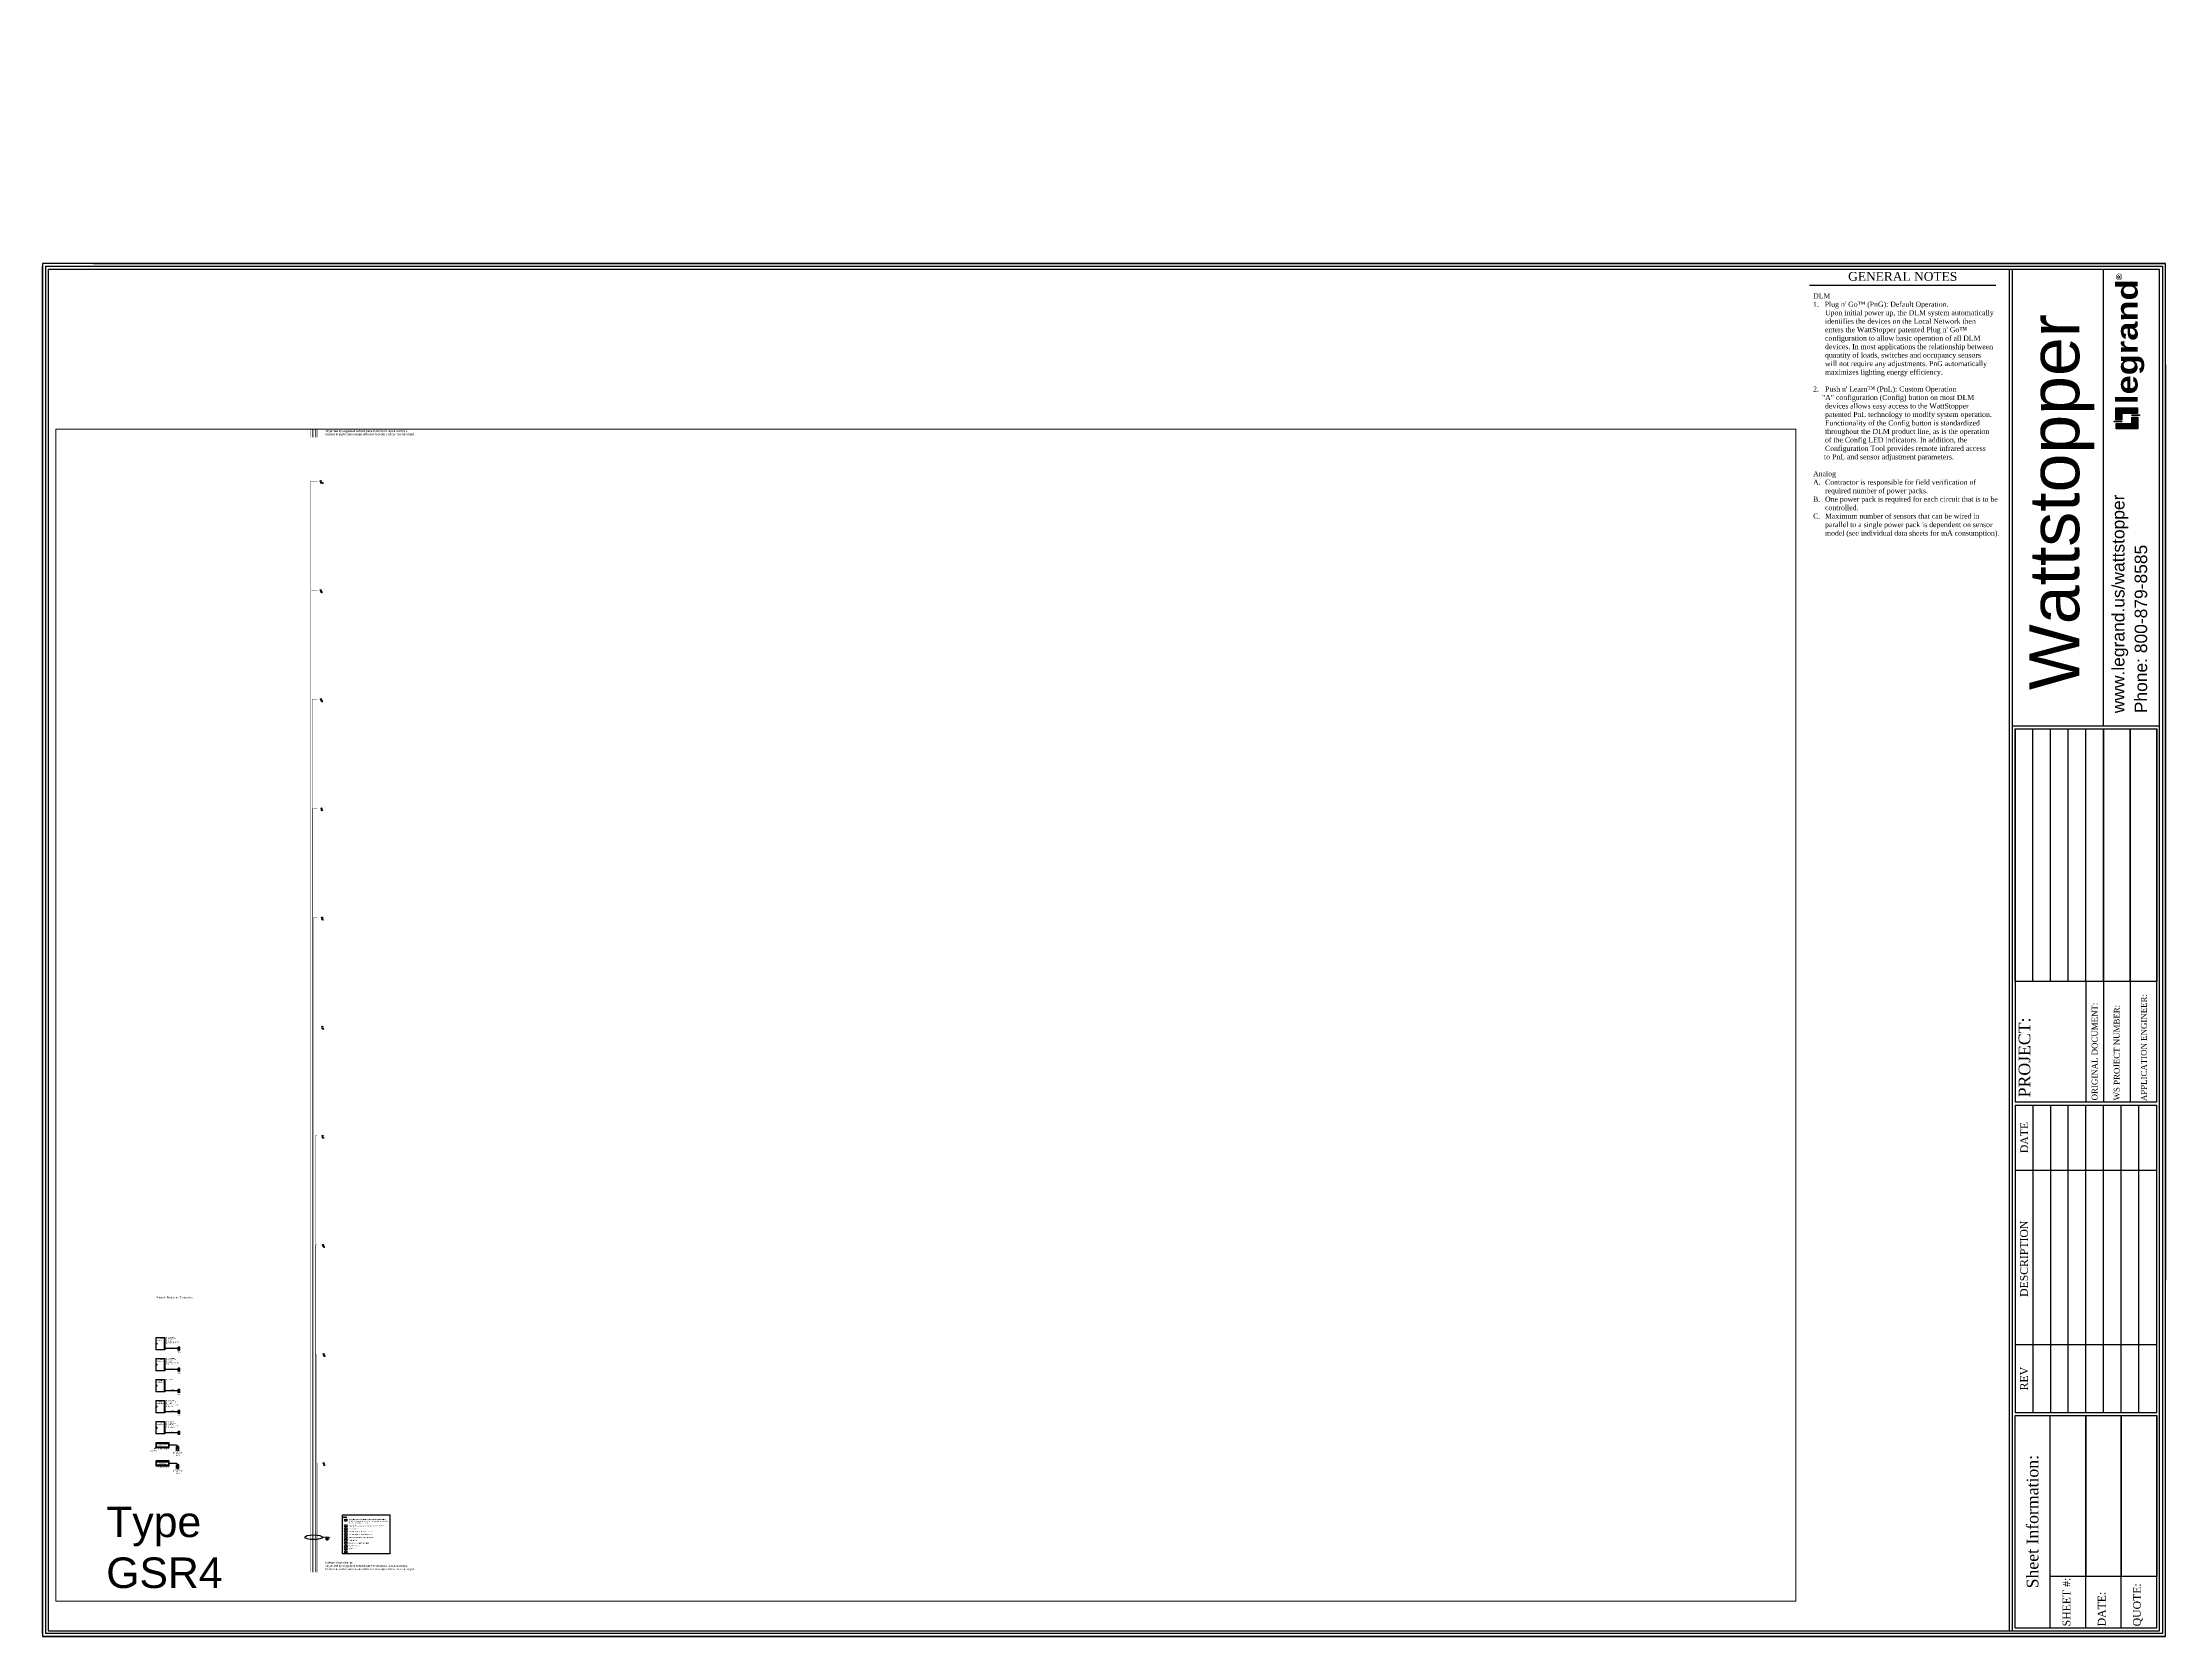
# Paper-space layout 'COMPANY 22 X 34' of a CAD drawing. Header units: inches. Extents: x 10.6 to 44.6, y 10.8 to 36.3.
# The model-space entities are those that its viewports show. They can reach past a viewport. Long polylines and large blocks are cut down to what shows.
import ezdxf
from ezdxf.enums import TextEntityAlignment as Align

# ---------------------------------------------------------------- set-up
doc = ezdxf.new("R2010")
doc.units = ezdxf.units.IN
doc.header["$MEASUREMENT"] = 0
doc.linetypes.add('DASHED', pattern=[0.75, 0.5, -0.25])
doc.linetypes.add('HIDDEN', pattern=[0.375, 0.25, -0.125])
for name, color, linetype in [('16 NB-switch', 6, 'Continuous'), ('_TW_DLM_Analog_Mix', 160, 'Continuous'), ('_WS_120_OHM', 160, 'Continuous'), ('_WS_18_AWG', 7, 'Continuous'), ('_WS_20_AWG', 7, 'Continuous'), ('_WS_3_18_AWG', 20, 'Continuous'), ('_WS_CAT5E', 3, 'Continuous'), ('_WS_CONTROLLER_BUS', 10, 'Continuous'), ('_WS_ENCLOSURE_BUS', 114, 'Continuous'), ('_WS_MSTP', 160, 'HIDDEN'), ('_WS_RS232', 4, 'Continuous'), ('_WS_STATION_BUS', 200, 'Continuous'), ('_WS_WattStopper', 160, 'Continuous'), ('Riser', 7, 'Continuous'), ('WS', 7, 'Continuous')]:
    doc.layers.add(name, color=color, linetype=linetype)
doc.layers.add('_WS_Viewport', color=7, linetype='Continuous', plot=False)
doc.styles.add('Arial', font='arial.ttf', dxfattribs={"height": 0.1875})
doc.styles.add('Legrand', font='ariblk.ttf', dxfattribs={"height": 0.1875})
doc.styles.get("Standard").update_dxf_attribs({"font": 'arial.ttf'})
doc.styles.add('WS8th', font='complex.shx', dxfattribs={"height": 0.1875})
doc.styles.add('WSTB', font='times.ttf')

# ---------------------------------------------------------------- blocks, each defined once
blk = doc.blocks.new('*U3')
at = {"layer": '_WS_WattStopper'}
h = blk.add_hatch(color=256, dxfattribs=at)
h.dxf.hatch_style = 1
h.paths.add_polyline_path([(33.556, 19.349), (33.556, 19.537), (33.462, 19.537), (33.462, 19.436), (33.208, 19.436), (33.208, 19.349)])
h.paths.add_polyline_path([(33.461, 19.573), (33.461, 19.56), (33.584, 19.56), (33.584, 19.573)])
h.paths.add_polyline_path([(33.302, 19.459), (33.302, 19.472), (33.178, 19.472), (33.178, 19.459)])
h.paths.add_polyline_path([(33.3, 19.596), (33.554, 19.596), (33.554, 19.683), (33.207, 19.683), (33.207, 19.495), (33.3, 19.495)])
at = {"layer": '_TW_DLM_Analog_Mix', "const_width": 0.0213}
blk.add_lwpolyline([(28.298, 21.649), (31.284, 21.649)], dxfattribs=at)
at = {"layer": '_WS_WattStopper', "linetype": 'Continuous'}
for p, q in [((34, 22), (0, 22)), ((0, 22), (0, 0)), ((0, 0.047), (0, 21.953)), ((0.047, 21.953), (0.047, 0.047)), ((0.047, 21.953), (33.953, 21.953)), ((0.094, 21.906), (33.906, 21.906)), ((0.094, 21.906), (0.094, 0.094)), ((0.817, 22), (34, 22))]:
    blk.add_line(p, q, dxfattribs=at)
at = {"layer": '_WS_WattStopper'}
for p, q in [((31.496, 21.906), (31.496, 0.094)), ((31.543, 21.906), (31.543, 0.094)), ((33.007, 14.592), (33.007, 21.906)), ((33.906, 0.094), (33.906, 21.906)), ((33.953, 21.953), (33.953, 0.047)), ((34, 0), (34, 22)), ((34, 20.373), (34, 5.711)), ((31.543, 14.592), (33.906, 14.592)), ((31.59, 14.545), (33.859, 14.545)), ((31.59, 14.545), (31.59, 8.562)), ((31.874, 10.494), (31.874, 14.545)), ((32.157, 10.494), (32.157, 14.545)), ((32.44, 10.494), (32.44, 14.545)), ((32.724, 10.494), (32.724, 14.545)), ((33.859, 8.562), (33.859, 14.545)), ((32.724, 10.494), (32.724, 8.562)), ((33.007, 10.494), (33.007, 8.562)), ((33.433, 10.494), (33.433, 8.562)), ((33.859, 8.562), (31.59, 8.562)), ((31.59, 8.515), (33.859, 8.515)), ((31.59, 8.515), (31.59, 3.588)), ((31.879, 3.588), (31.879, 8.515)), ((32.161, 3.588), (32.161, 8.515)), ((32.443, 3.588), (32.443, 8.515)), ((32.725, 3.588), (32.725, 8.515)), ((33.007, 3.588), (33.007, 8.515)), ((33.289, 3.588), (33.289, 8.515)), ((33.571, 3.588), (33.571, 8.515)), ((33.859, 3.588), (33.859, 8.515)), ((31.59, 7.474), (33.859, 7.474)), ((31.59, 4.677), (33.859, 4.677)), ((31.59, 3.588), (33.859, 3.588)), ((31.59, 3.541), (33.859, 3.541)), ((31.59, 0.141), (31.59, 3.541)), ((32.154, 0.141), (32.154, 3.541)), ((32.154, 0.141), (32.154, 3.541)), ((32.725, 0.141), (32.725, 3.541)), ((32.725, 0.141), (32.725, 3.541)), ((33.289, 0.141), (33.289, 3.541)), ((33.859, 0.141), (33.859, 3.541)), ((33.859, 0.141), (33.859, 3.541)), ((0, 0), (34, 0)), ((33.953, 0.047), (0.047, 0.047)), ((0.094, 0.094), (33.906, 0.094)), ((31.59, 0.141), (33.859, 0.141)), ((34, 0), (0, 0))]:
    blk.add_line(p, q, dxfattribs=at)
for points in [[(33.302, 19.472), (33.302, 19.459), (33.178, 19.459), (33.178, 19.472)], [(33.3, 19.596), (33.3, 19.495), (33.207, 19.495), (33.207, 19.683), (33.554, 19.683), (33.554, 19.596)], [(33.462, 19.436), (33.462, 19.537), (33.556, 19.537), (33.556, 19.349), (33.208, 19.349), (33.208, 19.436)], [(33.461, 19.56), (33.461, 19.573), (33.584, 19.573), (33.584, 19.56)], [(31.59, 14.545), (33.007, 14.545), (33.007, 10.494), (31.59, 10.494)], [(33.007, 14.545), (33.433, 14.545), (33.433, 10.494), (33.007, 10.494)], [(33.433, 14.545), (33.859, 14.545), (33.859, 10.494), (33.433, 10.494)]]:
    blk.add_lwpolyline(points, close=True, dxfattribs=at)
for points in [[(32.725, 3.541), (32.725, 0.962), (32.154, 0.962), (32.154, 3.541)], [(33.289, 3.541), (33.289, 0.962), (32.725, 0.962), (32.725, 3.541)], [(33.859, 3.541), (33.859, 0.962), (33.289, 0.962), (33.289, 3.541)]]:
    blk.add_lwpolyline(points, dxfattribs=at)
at = {"insert": (13.845, 25.539), "char_height": 0.18, "attachment_point": 6}
blk.add_mtext('\\A1;', dxfattribs=at)
at = {"layer": '_TW_DLM_Analog_Mix', "style": 'WSTB'}
blk.add_text('GENERAL NOTES', height=0.14221, dxfattribs=at).set_placement((29.791, 21.72), align=Align.CENTER)
at = {"layer": '_TW_DLM_Analog_Mix', "linetype": 'Continuous', "insert": (28.356, 21.521), "char_height": 0.081447, "width": 2.86234, "attachment_point": 1, "style": 'WSTB'}
blk.add_mtext('DLM\\P1.   Plug n\' Go™ (PnG): Default Operation. \\P\\pl0.1912,t0.1912;Upon initial power up, the DLM system automatically identifies the devices on the Local Network then enters the WattStopper patented Plug n\' Go™ configuration to allow basic operation of all DLM devices. In most applications the relationship between quantity of loads, switches and occupancy sensors will not require any adjustments. PnG automatically maximizes lighting energy efficiency.\\P\\pl0;\\P\\pi-0.1912,l0.1912;2.^IPush n\' Learn™ (PnL): Custom Operation  \\P\\pi-0.0478;"A" configuration (Config) button on most DLM devices allows easy access to the WattStopper patented PnL technology to modify system operation. Functionality of the Config button is standardized throughout the DLM product line, as is the operation of the Config LED indicators. In addition, the Configuration Tool provides remote infrared access \\P to PnL and sensor adjustment parameters.\\P\\P\\pi0,l0,tz;Analog\\P\\pi-0.19119,l0.19119,t0.19119,0.28678;A.^IContractor is responsible for field verification of \\P\\pi0,t0.28678;required number of power packs.\\P\\pi-0.19119,t0.19119,0.28678;B.^IOne power pack is required for each circuit that is to be \\P\\pi0,t0.28678;controlled.\\P\\pi-0.19119,t0.19119,0.28678;C.^IMaximum number of sensors that can be wired in \\P\\pi0,t0.28678;parallel to a single power pack is dependent on sensor \\Pmodel (see individual data sheets for mA consumption).', dxfattribs=at)
at = {"layer": '_WS_WattStopper', "style": 'Legrand'}
blk.add_text('®', height=0.094, rotation=90, dxfattribs=at).set_placement((33.304, 21.728))
blk.add_text('legrand', height=0.3457, rotation=90, dxfattribs=at).set_placement((33.381, 19.746), align=Align.MIDDLE_LEFT)
at = {"layer": '_WS_WattStopper', "rotation": 90}
for s, width, gutter_width, heights, insert, char_height, attachment_point, style in [('\\A2;{\\fArial|b0|i0|c0|p34;\\H5.3333x;Wattstopper}', 0.68888, 0.938, [0], (32.339, 18.176), 0.15, 5, 'Arial'), ('\\A2;{\\fArial|b0|i0|c0|p34;\\H5.3333x;www.legrand.us/wattstopper}', 6.42662, 0.938, [0], (33.273, 14.793), 0.03743, 4, 'WS8th'), ('\\A2;{\\fArial|b0|i0|c0|p34;\\H5.3333x;Phone: 800-879-8585}', 6.42662, 0.938, [0], (33.607, 14.793), 0.03743, 4, 'WS8th'), ('APPLICATION ENGINEER:', 1.86507, 1, [0.103], (33.607, 8.578), 0.09396, 1, 'WSTB'), ('PROJECT:', 1.42207, 1, [0], (31.647, 9.278), 0.188, 2, 'WSTB'), ('ORIGINAL DOCUMENT:', 1.87558, 1, [0], (32.818, 8.59), 0.09399, 1, 'WSTB'), ('WS PROJECT NUMBER:', 1.87558, 1, [0], (33.172, 8.59), 0.09399, 1, 'WSTB'), ('DATE', 0.92998, 1, [0], (31.738, 7.995), 0.1244, 5, 'WSTB'), ('DESCRIPTION', 0.92998, 1, [0], (31.735, 6.052), 0.12436, 5, 'WSTB'), ('REV', 0.92998, 1, [0], (31.735, 4.133), 0.1244, 5, 'WSTB'), ('Sheet Information:', 2.39584, 1, [0], (31.872, 1.841), 0.188, 5, 'WSTB'), ('SHEET #:', 3.24622, 1, [0], (32.352, 0.164), 0.1244, 1, 'WSTB'), ('DATE:', 3.24622, 1, [0], (32.916, 0.164), 0.1244, 1, 'WSTB'), ('QUOTE:', 3.24622, 1, [0], (33.48, 0.164), 0.1244, 1, 'WSTB')]:
    blk.add_mtext_dynamic_manual_height_columns(s, width=width, gutter_width=gutter_width, heights=heights, dxfattribs=dict(at, insert=insert, char_height=char_height, attachment_point=attachment_point, style=style))
at = {"layer": '_WS_WattStopper', "style": 'WSTB'}
for tag, height, p in [('PROJECT1', 0.141, (31.732, 12.519)), ('PROJECT2', 0.141, (32.015, 12.519)), ('PROJECT3', 0.141, (32.299, 12.519)), ('PROJECT4', 0.141, (32.582, 12.519)), ('DOCUMENT', 0.141, (32.865, 12.519)), ('PRJB', 0.141, (33.22, 12.519)), ('NAME', 0.141, (33.646, 12.519)), ('REVISION_1', 0.089, (32.02, 7.995)), ('REVISION_2', 0.089, (32.302, 7.995)), ('REVISION_3', 0.089, (32.584, 7.995)), ('REVISION_4', 0.089, (32.866, 7.995)), ('REVISION_5', 0.089, (33.145, 7.995)), ('REVISION_6', 0.089, (33.43, 7.995)), ('REVISION_7', 0.089, (33.712, 7.995)), ('REVISION_1_DESC', 0.089, (32.02, 6.052)), ('REVISION_2_DESC', 0.089, (32.302, 6.052)), ('REVISION_3_DESC', 0.089, (32.584, 6.052)), ('REVISION_4_DESC', 0.089, (32.866, 6.052)), ('REVISION_5_DESC', 0.089, (33.148, 6.052)), ('REVISION_6_DESC', 0.089, (33.43, 6.052)), ('SHEET', 0.141, (32.436, 2.252)), ('DATE', 0.141, (33.007, 2.252)), ('QUOTE', 0.141, (33.571, 2.252))]:
    blk.add_attdef(tag, text='', height=height, rotation=90, dxfattribs=at).set_placement(p, align=Align.MIDDLE_CENTER)
blk = doc.blocks.new('_1')
at = {"linetype": 'Continuous'}
for p, q in [((-0.25, 0.2), (-0.15, 0.4)), ((-0.15, 0), (-0.25, 0.2)), ((-0.15, 0.4), (0.15, 0.4)), ((0.15, 0), (-0.15, 0)), ((0.15, 0.4), (0.25, 0.2)), ((0.25, 0.2), (0.15, 0))]:
    blk.add_line(p, q, dxfattribs=at)
blk.add_text('1', height=0.2).set_placement((0, 0.1), align=Align.CENTER)
blk = doc.blocks.new('_HEX_NOTE_X')
at = {"color": 0, "linetype": 'Continuous'}
for p, q in [((-0.3, 0), (-0.18, 0.24)), ((-0.18, -0.24), (-0.3, 0)), ((-0.18, 0.24), (0.18, 0.24)), ((0.18, 0.24), (0.3, 0)), ((0.3, 0), (0.18, -0.24)), ((0.18, -0.24), (-0.18, -0.24))]:
    blk.add_line(p, q, dxfattribs=at)
at = {"color": 0, "style": 'Arial'}
blk.add_text('X', height=0.24, dxfattribs=at).set_placement((0, 0), align=Align.MIDDLE_CENTER)
blk = doc.blocks.new('_HEX_NOTE_10')
at = {"color": 0, "linetype": 'Continuous'}
for p, q in [((-0.3, 0), (-0.18, 0.24)), ((-0.18, -0.24), (-0.3, 0)), ((-0.18, 0.24), (0.18, 0.24)), ((0.18, 0.24), (0.3, 0)), ((0.3, 0), (0.18, -0.24)), ((0.18, -0.24), (-0.18, -0.24))]:
    blk.add_line(p, q, dxfattribs=at)
at = {"color": 0, "style": 'Arial'}
blk.add_text('10', height=0.24, dxfattribs=at).set_placement((0, 0), align=Align.MIDDLE_CENTER)
blk = doc.blocks.new('_HEX_NOTE_2')
at = {"color": 0, "linetype": 'Continuous'}
for p, q in [((-0.3, 0), (-0.18, 0.24)), ((-0.18, -0.24), (-0.3, 0)), ((-0.18, 0.24), (0.18, 0.24)), ((0.18, 0.24), (0.3, 0)), ((0.3, 0), (0.18, -0.24)), ((0.18, -0.24), (-0.18, -0.24))]:
    blk.add_line(p, q, dxfattribs=at)
at = {"color": 0, "style": 'Arial'}
blk.add_text('2', height=0.24, dxfattribs=at).set_placement((0, 0), align=Align.MIDDLE_CENTER)
blk = doc.blocks.new('_HEX_NOTE_3')
at = {"color": 0, "linetype": 'Continuous'}
for p, q in [((-0.3, 0), (-0.18, 0.24)), ((-0.18, -0.24), (-0.3, 0)), ((-0.18, 0.24), (0.18, 0.24)), ((0.18, 0.24), (0.3, 0)), ((0.3, 0), (0.18, -0.24)), ((0.18, -0.24), (-0.18, -0.24))]:
    blk.add_line(p, q, dxfattribs=at)
at = {"color": 0, "style": 'Arial'}
blk.add_text('3', height=0.24, dxfattribs=at).set_placement((0, 0), align=Align.MIDDLE_CENTER)
blk = doc.blocks.new('_HEX_NOTE_4')
at = {"color": 0, "linetype": 'Continuous'}
for p, q in [((-0.3, 0), (-0.18, 0.24)), ((-0.18, -0.24), (-0.3, 0)), ((-0.18, 0.24), (0.18, 0.24)), ((0.18, 0.24), (0.3, 0)), ((0.3, 0), (0.18, -0.24)), ((0.18, -0.24), (-0.18, -0.24))]:
    blk.add_line(p, q, dxfattribs=at)
at = {"color": 0, "style": 'Arial'}
blk.add_text('4', height=0.24, dxfattribs=at).set_placement((0, 0), align=Align.MIDDLE_CENTER)
blk = doc.blocks.new('_HEX_NOTE_5')
at = {"color": 0, "linetype": 'Continuous'}
for p, q in [((-0.3, 0), (-0.18, 0.24)), ((-0.18, -0.24), (-0.3, 0)), ((-0.18, 0.24), (0.18, 0.24)), ((0.18, 0.24), (0.3, 0)), ((0.3, 0), (0.18, -0.24)), ((0.18, -0.24), (-0.18, -0.24))]:
    blk.add_line(p, q, dxfattribs=at)
at = {"color": 0, "style": 'Arial'}
blk.add_text('5', height=0.24, dxfattribs=at).set_placement((0, 0), align=Align.MIDDLE_CENTER)
blk = doc.blocks.new('_HEX_NOTE_6')
at = {"color": 0, "linetype": 'Continuous'}
for p, q in [((-0.3, 0), (-0.18, 0.24)), ((-0.18, -0.24), (-0.3, 0)), ((-0.18, 0.24), (0.18, 0.24)), ((0.18, 0.24), (0.3, 0)), ((0.3, 0), (0.18, -0.24)), ((0.18, -0.24), (-0.18, -0.24))]:
    blk.add_line(p, q, dxfattribs=at)
at = {"color": 0, "style": 'Arial'}
blk.add_text('6', height=0.24, dxfattribs=at).set_placement((0, 0), align=Align.MIDDLE_CENTER)
blk = doc.blocks.new('_HEX_NOTE_7')
at = {"color": 0, "linetype": 'Continuous'}
for p, q in [((-0.3, 0), (-0.18, 0.24)), ((-0.18, -0.24), (-0.3, 0)), ((-0.18, 0.24), (0.18, 0.24)), ((0.18, 0.24), (0.3, 0)), ((0.3, 0), (0.18, -0.24)), ((0.18, -0.24), (-0.18, -0.24))]:
    blk.add_line(p, q, dxfattribs=at)
at = {"color": 0, "style": 'Arial'}
blk.add_text('7', height=0.24, dxfattribs=at).set_placement((0, 0), align=Align.MIDDLE_CENTER)
blk = doc.blocks.new('_HEX_NOTE_8')
at = {"color": 0, "linetype": 'Continuous'}
for p, q in [((-0.3, 0), (-0.18, 0.24)), ((-0.18, -0.24), (-0.3, 0)), ((-0.18, 0.24), (0.18, 0.24)), ((0.18, 0.24), (0.3, 0)), ((0.3, 0), (0.18, -0.24)), ((0.18, -0.24), (-0.18, -0.24))]:
    blk.add_line(p, q, dxfattribs=at)
at = {"color": 0, "style": 'Arial'}
blk.add_text('8', height=0.24, dxfattribs=at).set_placement((0, 0), align=Align.MIDDLE_CENTER)
blk = doc.blocks.new('_HEX_NOTE_9')
at = {"color": 0, "linetype": 'Continuous'}
for p, q in [((-0.3, 0), (-0.18, 0.24)), ((-0.18, -0.24), (-0.3, 0)), ((-0.18, 0.24), (0.18, 0.24)), ((0.18, 0.24), (0.3, 0)), ((0.3, 0), (0.18, -0.24)), ((0.18, -0.24), (-0.18, -0.24))]:
    blk.add_line(p, q, dxfattribs=at)
at = {"color": 0, "style": 'Arial'}
blk.add_text('9', height=0.24, dxfattribs=at).set_placement((0, 0), align=Align.MIDDLE_CENTER)
blk = doc.blocks.new('_HEX_NOTE_1')
at = {"color": 0, "linetype": 'Continuous'}
for p, q in [((-0.3, 0), (-0.18, 0.24)), ((-0.18, -0.24), (-0.3, 0)), ((-0.18, 0.24), (0.18, 0.24)), ((0.18, 0.24), (0.3, 0)), ((0.3, 0), (0.18, -0.24)), ((0.18, -0.24), (-0.18, -0.24))]:
    blk.add_line(p, q, dxfattribs=at)
at = {"color": 0, "style": 'Arial'}
blk.add_text('1', height=0.24, dxfattribs=at).set_placement((0, 0), align=Align.MIDDLE_CENTER)
blk = doc.blocks.new('LMSM-3E')
for points in [[(-1.52, -1.12), (1.52, -1.12), (1.52, 0), (-1.52, 0)], [(-1.38, -0.2), (1.34, -0.2), (1.34, -1.01), (-1.38, -1.01)]]:
    blk.add_lwpolyline(points, close=True)
at = {"layer": 'WS'}
for p, q in [((-1.87, -1.4), (-1.52, -1.12)), ((3.16, -0.6), (1.34, -0.6)), ((3.18, -1.69), (3.18, -0.89)), ((3.18, -1.69), (3.18, -0.89)), ((3.71, -0.89), (3.18, -0.89)), ((3.71, -0.89), (3.18, -0.89)), ((3.18, -1.69), (3.71, -1.69)), ((3.18, -1.69), (3.71, -1.69)), ((3.58, -1.16), (3.31, -1.16)), ((3.58, -1.16), (3.31, -1.16)), ((3.31, -1.16), (3.31, -1.29)), ((3.31, -1.16), (3.31, -1.29)), ((3.31, -1.29), (3.58, -1.29)), ((3.31, -1.29), (3.58, -1.29)), ((3.38, -1.42), (3.38, -1.29)), ((3.38, -1.42), (3.38, -1.29)), ((3.51, -1.42), (3.38, -1.42)), ((3.51, -1.42), (3.38, -1.42)), ((3.44, -1.16), (3.44, -0.89)), ((3.51, -1.29), (3.51, -1.42)), ((3.51, -1.29), (3.51, -1.42)), ((3.58, -1.29), (3.58, -1.16)), ((3.58, -1.29), (3.58, -1.16)), ((3.71, -1.69), (3.71, -0.89)), ((3.71, -1.69), (3.71, -0.89))]:
    blk.add_line(p, q, dxfattribs=at)
blk.add_arc((3.16, -0.89), 0.288, 0, 90, dxfattribs=at)
for points in [[(-1.84, -1.43), (-1.89, -1.37), (-2.06, -1.55)], [(3.58, -1.16), (3.31, -1.16), (3.58, -1.29), (3.31, -1.29)], [(3.58, -1.16), (3.31, -1.16), (3.58, -1.29), (3.31, -1.29)], [(3.51, -1.29), (3.38, -1.29), (3.51, -1.42), (3.38, -1.42)], [(3.51, -1.29), (3.38, -1.29), (3.51, -1.42), (3.38, -1.42)]]:
    blk.add_solid(points, dxfattribs=at)
at = {"char_height": 0.288, "width": 6.9334, "attachment_point": 1}
for s, insert in [('LMSM-3E', (-1.1, -0.49)), ('LMSM-ENC1', (-0.93, -1.27))]:
    blk.add_mtext(s, dxfattribs=dict(at, insert=insert))
at = {"layer": 'WS'}
blk.add_text('115 VAC', height=0.288, dxfattribs=at).set_placement((-1.33, -1.97), align=Align.RIGHT)
at = {"layer": 'WS', "linetype": 'Continuous', "insert": (3.44, -1.77), "char_height": 0.288, "width": 2.6721, "attachment_point": 2}
blk.add_mtext('RJ45\\PETHERNET\\PLAN', dxfattribs=at)
blk = doc.blocks.new('LMSM-6E')
for points in [[(-1.52, -1.12), (1.52, -1.12), (1.52, 0), (-1.52, 0)], [(-1.38, -0.2), (1.34, -0.2), (1.34, -1.01), (-1.38, -1.01)]]:
    blk.add_lwpolyline(points, close=True)
at = {"layer": 'WS'}
for p, q in [((3.16, -0.6), (1.34, -0.6)), ((3.18, -1.69), (3.18, -0.89)), ((3.18, -1.69), (3.18, -0.89)), ((3.71, -0.89), (3.18, -0.89)), ((3.71, -0.89), (3.18, -0.89)), ((3.18, -1.69), (3.71, -1.69)), ((3.18, -1.69), (3.71, -1.69)), ((3.58, -1.16), (3.31, -1.16)), ((3.58, -1.16), (3.31, -1.16)), ((3.31, -1.16), (3.31, -1.29)), ((3.31, -1.16), (3.31, -1.29)), ((3.31, -1.29), (3.58, -1.29)), ((3.31, -1.29), (3.58, -1.29)), ((3.38, -1.42), (3.38, -1.29)), ((3.38, -1.42), (3.38, -1.29)), ((3.51, -1.42), (3.38, -1.42)), ((3.51, -1.42), (3.38, -1.42)), ((3.44, -1.16), (3.44, -0.89)), ((3.51, -1.29), (3.51, -1.42)), ((3.51, -1.29), (3.51, -1.42)), ((3.58, -1.29), (3.58, -1.16)), ((3.58, -1.29), (3.58, -1.16)), ((3.71, -1.69), (3.71, -0.89)), ((3.71, -1.69), (3.71, -0.89))]:
    blk.add_line(p, q, dxfattribs=at)
blk.add_arc((3.16, -0.89), 0.288, 0, 90, dxfattribs=at)
for points in [[(3.58, -1.16), (3.31, -1.16), (3.58, -1.29), (3.31, -1.29)], [(3.58, -1.16), (3.31, -1.16), (3.58, -1.29), (3.31, -1.29)], [(3.51, -1.29), (3.38, -1.29), (3.51, -1.42), (3.38, -1.42)], [(3.51, -1.29), (3.38, -1.29), (3.51, -1.42), (3.38, -1.42)]]:
    blk.add_solid(points, dxfattribs=at)
at = {"char_height": 0.288, "width": 6.9334, "attachment_point": 1}
for s, insert in [('LMSM-6E', (-1.1, -0.49)), ('LMSM-ENC1', (-0.93, -1.27))]:
    blk.add_mtext(s, dxfattribs=dict(at, insert=insert))
at = {"layer": 'WS', "linetype": 'Continuous', "insert": (3.44, -1.77), "char_height": 0.288, "width": 2.6721, "attachment_point": 2}
blk.add_mtext('RJ45\\PETHERNET\\PLAN', dxfattribs=at)
blk = doc.blocks.new('LMNC')
at = {"color": 4, "lineweight": 25}
for p, q in [((-1.01, 0), (-1.01, -2.82)), ((-1.01, 0), (1.01, 0)), ((0.9, 0), (0.9, -2.82)), ((1.01, 0), (1.01, -2.82)), ((1.01, -2.82), (1.01, 0)), ((1.01, 0), (1.01, -2.82)), ((1.01, -2.82), (-1.01, -2.82)), ((-0.88, -1.54), (-0.88, -1.31)), ((-0.88, -1.31), (-0.82, -1.31)), ((-0.88, -1.43), (-0.82, -1.43)), ((-0.82, -1.54), (-0.88, -1.54)), ((-0.82, -1.31), (-0.82, -1.54))]:
    blk.add_line(p, q, dxfattribs=at)
at = {"color": 4, "insert": (-0.03, -0.46), "char_height": 0.2246, "attachment_point": 4}
blk.add_mtext('\\pi-0.5629;Network\\P\\pi-0.67882;Enclosure', dxfattribs=at)

msp = doc.modelspace()

# ---------------------------------------------------------------- linework, layer by layer
for p, q in [((-31.08834, 25.0368), (-34.12058, 25.0368)), ((-31.08834, 24.72639), (-31.08834, 25.34721)), ((-30.67446, 25.34721), (-31.08834, 25.34721)), ((-31.08834, 24.72639), (-30.67446, 24.72639)), ((-30.77793, 25.14027), (-30.98487, 25.14027)), ((-30.98487, 25.14027), (-30.98487, 25.0368)), ((-30.98487, 25.0368), (-30.77793, 25.0368)), ((-30.93313, 24.93333), (-30.93313, 25.0368)), ((-30.82966, 24.93333), (-30.93313, 24.93333)), ((-30.82966, 25.0368), (-30.82966, 24.93333)), ((-30.77793, 25.0368), (-30.77793, 25.14027)), ((-30.67446, 24.72639), (-30.67446, 25.34721)), ((-31.08834, 20.21292), (-34.12058, 20.21292)), ((-31.08834, 19.90251), (-31.08834, 20.52333)), ((-30.67446, 20.52333), (-31.08834, 20.52333)), ((-31.08834, 19.90251), (-30.67446, 19.90251)), ((-30.77793, 20.31639), (-30.98487, 20.31639)), ((-30.98487, 20.31639), (-30.98487, 20.21292)), ((-30.98487, 20.21292), (-30.77793, 20.21292)), ((-30.93313, 20.10945), (-30.93313, 20.21292)), ((-30.82966, 20.10945), (-30.93313, 20.10945)), ((-30.82966, 20.21292), (-30.82966, 20.10945)), ((-30.77793, 20.21292), (-30.77793, 20.31639)), ((-30.67446, 19.90251), (-30.67446, 20.52333)), ((-31.08834, 15.38903), (-34.12058, 15.38903)), ((-31.08834, 15.07862), (-31.08834, 15.69944)), ((-30.67446, 15.69944), (-31.08834, 15.69944)), ((-31.08834, 15.07862), (-30.67446, 15.07862)), ((-30.77793, 15.4925), (-30.98487, 15.4925)), ((-30.98487, 15.4925), (-30.98487, 15.38903)), ((-30.98487, 15.38903), (-30.77793, 15.38903)), ((-30.93313, 15.28556), (-30.93313, 15.38903)), ((-30.82966, 15.28556), (-30.93313, 15.28556)), ((-30.82966, 15.38903), (-30.82966, 15.28556)), ((-30.77793, 15.38903), (-30.77793, 15.4925)), ((-30.67446, 15.07862), (-30.67446, 15.69944)), ((-31.08834, 10.56515), (-34.12058, 10.56515)), ((-31.08834, 10.25474), (-31.08834, 10.87556)), ((-30.67446, 10.87556), (-31.08834, 10.87556)), ((-31.08834, 10.25474), (-30.67446, 10.25474)), ((-30.77793, 10.66862), (-30.98487, 10.66862)), ((-30.98487, 10.66862), (-30.98487, 10.56515)), ((-30.98487, 10.56515), (-30.77793, 10.56515)), ((-30.93313, 10.46168), (-30.93313, 10.56515)), ((-30.82966, 10.46168), (-30.93313, 10.46168)), ((-30.82966, 10.56515), (-30.82966, 10.46168)), ((-30.77793, 10.56515), (-30.77793, 10.66862)), ((-30.67446, 10.25474), (-30.67446, 10.87556)), ((-31.08834, 5.74127), (-34.12058, 5.74127)), ((-31.08834, 5.43086), (-31.08834, 6.05168)), ((-30.67446, 6.05168), (-31.08834, 6.05168)), ((-31.08834, 5.43086), (-30.67446, 5.43086)), ((-30.77793, 5.84474), (-30.98487, 5.84474)), ((-30.98487, 5.84474), (-30.98487, 5.74127)), ((-30.98487, 5.74127), (-30.77793, 5.74127)), ((-30.93313, 5.6378), (-30.93313, 5.74127)), ((-30.82966, 5.6378), (-30.93313, 5.6378)), ((-30.82966, 5.74127), (-30.82966, 5.6378)), ((-30.77793, 5.74127), (-30.77793, 5.84474)), ((-30.67446, 5.43086), (-30.67446, 6.05168))]:
    msp.add_line(p, q)
at = {"linetype": 'Continuous'}
msp.add_line((1.989, -18.18186), (2.46543, -18.18186), dxfattribs=at)
msp.add_lwpolyline([(6.5717, -13.01184), (17.38935, -13.01184), (17.38935, -21.98197), (6.5717, -21.98197)], close=True)
msp.add_ellipse((-0.04456, -18.18176), major_axis=(2.03356, -0.0001), ratio=0.260882139, dxfattribs=at)
for points in [[(-30.77793, 25.14027), (-30.98487, 25.14027), (-30.77793, 25.0368), (-30.98487, 25.0368)], [(-30.82966, 25.0368), (-30.93313, 25.0368), (-30.82966, 24.93333), (-30.93313, 24.93333)], [(-30.77793, 20.31639), (-30.98487, 20.31639), (-30.77793, 20.21292), (-30.98487, 20.21292)], [(-30.82966, 20.21292), (-30.93313, 20.21292), (-30.82966, 20.10945), (-30.93313, 20.10945)], [(-30.77793, 15.4925), (-30.98487, 15.4925), (-30.77793, 15.38903), (-30.98487, 15.38903)], [(-30.82966, 15.38903), (-30.93313, 15.38903), (-30.82966, 15.28556), (-30.93313, 15.28556)], [(-30.77793, 10.66862), (-30.98487, 10.66862), (-30.77793, 10.56515), (-30.98487, 10.56515)], [(-30.82966, 10.56515), (-30.93313, 10.56515), (-30.82966, 10.46168), (-30.93313, 10.46168)], [(-30.77793, 5.84474), (-30.98487, 5.84474), (-30.77793, 5.74127), (-30.98487, 5.74127)], [(-30.82966, 5.74127), (-30.93313, 5.74127), (-30.82966, 5.6378), (-30.93313, 5.6378)]]:
    msp.add_solid(points)
at = {"layer": '_WS_120_OHM', "linetype": 'Continuous'}
for p, q in [((7.04708, -15.58935), (7.16708, -15.34935)), ((7.16708, -15.82935), (7.04708, -15.58935)), ((7.16708, -15.34935), (7.52708, -15.34935)), ((7.52708, -15.82935), (7.16708, -15.82935)), ((7.52708, -15.34935), (7.64708, -15.58935)), ((7.64708, -15.58935), (7.52708, -15.82935))]:
    msp.add_line(p, q, dxfattribs=at)
at = {"layer": '_WS_CAT5E', "linetype": 'Continuous'}
for p, q in [((7.04708, -16.24679), (7.16708, -16.00679)), ((7.16708, -16.48679), (7.04708, -16.24679)), ((7.16708, -16.00679), (7.52708, -16.00679)), ((7.52708, -16.48679), (7.16708, -16.48679)), ((7.52708, -16.00679), (7.64708, -16.24679)), ((7.64708, -16.24679), (7.52708, -16.48679))]:
    msp.add_line(p, q, dxfattribs=at)
at = {"layer": '_WS_MSTP', "color": 7, "linetype": 'Continuous'}
for p, q in [((1.59103, 223.32666), (1.59103, 223.69016)), ((1.59103, 223.32666), (1.70094, 223.32666)), ((1.59103, 198.32666), (1.59103, 198.69016)), ((1.59103, 198.32666), (1.70094, 198.32666)), ((1.67783, 173.32915), (1.67783, 173.69028)), ((1.67783, 173.32915), (1.78761, 173.32915)), ((1.76463, 148.32915), (1.76463, 148.69028)), ((1.76463, 148.32915), (1.87441, 148.32915)), ((1.85143, 123.32915), (1.85143, 123.69028)), ((1.85143, 123.32915), (1.96121, 123.32915)), ((1.93823, 98.32915), (1.93823, 98.69028)), ((1.93823, 98.32915), (2.04801, 98.32915)), ((2.02503, 73.32915), (2.02503, 73.69028)), ((2.02503, 73.32915), (2.13481, 73.32915)), ((2.11183, 48.32915), (2.11183, 48.69028)), ((2.11183, 48.32915), (2.22161, 48.32915)), ((2.28543, 23.32915), (2.28543, 23.69028)), ((2.28543, 23.32915), (2.39521, 23.32915)), ((2.28543, 23.32915), (2.39521, 23.32915)), ((2.28543, -1.67085), (2.28543, -1.30972)), ((2.28543, -1.67085), (2.39521, -1.67085))]:
    msp.add_line(p, q, dxfattribs=at)
at = {"layer": '_WS_MSTP', "color": 7, "linetype": 'DASHED', "const_width": 0.06}
for points in [[(-0.73896, 233.79006), (-0.73896, 258.79006)], [(-0.56536, 233.79006), (-0.56536, 258.79006)], [(-0.39176, 233.79006), (-0.39176, 258.79006)], [(-0.21816, 233.79006), (-0.21816, 258.79006)], [(-0.04456, 233.79006), (-0.04456, 258.79006)], [(0.12904, 233.79006), (0.12904, 258.79006)], [(0.30264, 233.79006), (0.30264, 258.79006)], [(0.47624, 233.79006), (0.47624, 258.79006)], [(0.64984, 233.79006), (0.64984, 258.79006)], [(0.82344, 233.79006), (0.82344, 258.79006)], [(-0.73896, 198.79006), (-0.73896, 223.79006)], [(-0.73896, 223.79006), (0.82344, 223.79006)], [(-0.73896, 173.79006), (-0.73896, 198.79006)], [(-0.56536, 173.79006), (-0.56536, 198.79006)], [(-0.56536, 198.79006), (0.82344, 198.79006)], [(-0.73896, 148.79006), (-0.73896, 173.79006)], [(-0.56536, 148.79006), (-0.56536, 173.79006)], [(-0.39176, 148.79006), (-0.39176, 173.79006)], [(-0.39176, 173.79006), (0.82344, 173.79006)], [(-0.73896, 123.79006), (-0.73896, 148.79006)], [(-0.56536, 123.79006), (-0.56536, 148.79006)], [(-0.39176, 123.79006), (-0.39176, 148.79006)], [(-0.21816, 123.79006), (-0.21816, 148.79006)], [(-0.21816, 148.79006), (0.82344, 148.79006)], [(-0.73896, 98.79006), (-0.73896, 123.79006)], [(-0.56536, 98.79006), (-0.56536, 123.79006)], [(-0.39176, 98.79006), (-0.39176, 123.79006)], [(-0.21816, 98.79006), (-0.21816, 123.79006)], [(-0.04456, 98.79006), (-0.04456, 123.79006)], [(-0.04456, 123.79006), (0.82344, 123.79006)], [(-0.73896, 73.79006), (-0.73896, 98.79006)], [(-0.56536, 73.79006), (-0.56536, 98.79006)], [(-0.39176, 73.79006), (-0.39176, 98.79006)], [(-0.21816, 73.79006), (-0.21816, 98.79006)], [(-0.04456, 73.79006), (-0.04456, 98.79006)], [(0.12904, 73.79006), (0.12904, 98.79006)], [(0.12904, 98.79006), (0.82344, 98.79006)], [(-0.73896, 48.79006), (-0.73896, 73.79006)], [(-0.56536, 48.79006), (-0.56536, 73.79006)], [(-0.39176, 48.79006), (-0.39176, 73.79006)], [(-0.21816, 48.79006), (-0.21816, 73.79006)], [(-0.04456, 48.79006), (-0.04456, 73.79006)], [(0.12904, 48.79006), (0.12904, 73.79006)], [(0.30264, 48.79006), (0.30264, 73.79006)], [(0.30264, 73.79006), (0.82344, 73.79006)], [(-0.73896, 23.79006), (-0.73896, 48.79006)], [(-0.56536, 23.79006), (-0.56536, 48.79006)], [(-0.39176, 23.79006), (-0.39176, 48.79006)], [(-0.21816, 23.79006), (-0.21816, 48.79006)], [(-0.04456, 23.79006), (-0.04456, 48.79006)], [(0.12904, 23.79006), (0.12904, 48.79006)], [(0.30264, 23.79006), (0.30264, 48.79006)], [(0.47624, 23.79006), (0.47624, 48.79006)], [(0.47624, 48.79006), (0.82344, 48.79006)], [(-0.73896, -1.20994), (-0.73896, 23.79006)], [(-0.56536, -1.20994), (-0.56536, 23.79006)], [(-0.39176, -1.20994), (-0.39176, 23.79006)], [(-0.21816, -1.20994), (-0.21816, 23.79006)], [(-0.04456, -1.20994), (-0.04456, 23.79006)], [(0.12904, -1.20994), (0.12904, 23.79006)], [(0.30264, -1.20994), (0.30264, 23.79006)], [(0.47624, -1.20994), (0.47624, 23.79006)], [(0.64984, -1.20994), (0.64984, 23.79006)], [(0.64984, 23.79006), (0.82344, 23.79006)], [(-0.73896, -26.20994), (-0.73896, -1.20994)], [(-0.56536, -26.20994), (-0.56536, -1.20994)], [(-0.39176, -26.20994), (-0.39176, -1.20994)], [(-0.21816, -26.20994), (-0.21816, -1.20994)], [(-0.04456, -26.20994), (-0.04456, -1.20994)], [(0.12904, -26.20994), (0.12904, -1.20994)], [(0.30264, -26.20994), (0.30264, -1.20994)], [(0.47624, -26.20994), (0.47624, -1.20994)], [(0.64984, -26.20994), (0.64984, -1.20994)], [(0.82344, -26.20994), (0.82344, -1.20994)]]:
    msp.add_lwpolyline(points, dxfattribs=at)
at = {"layer": '_WS_MSTP', "color": 7, "linetype": 'Continuous'}
for centre, major_axis in [((1.59269, 223.79006), (0.15147, 0)), ((1.59269, 198.79006), (0.15147, 0)), ((1.67949, 173.79006), (0.15129, 0)), ((1.76629, 148.79006), (0.15129, 0)), ((1.85309, 123.79006), (0.15129, 0)), ((1.93989, 98.79006), (0.15129, 0)), ((2.02669, 73.79006), (0.15129, 0)), ((2.11349, 48.79006), (0.15129, 0)), ((2.28709, 23.79006), (0.15129, 0)), ((2.28709, -1.20994), (0.15129, 0))]:
    msp.add_ellipse(centre, major_axis=major_axis, ratio=0.659604563, dxfattribs=at)

# ---------------------------------------------------------------- block references
for name, p in [('LMNC', (-35.13146, 27.60222)), ('LMNC', (-35.13146, 22.77834)), ('LMNC', (-35.13146, 17.95446)), ('LMNC', (-35.13146, 13.13058)), ('LMNC', (-35.13146, 8.3067)), ('LMSM-3E', (-34.61778, 3.48281)), ('LMSM-6E', (-34.61778, -0.69262)), ('_HEX_NOTE_X', (7.34708, -21.50637))]:
    msp.add_blockref(name, p)
at = {"linetype": 'Continuous', "xscale": 0.9359999999999999, "yscale": 0.9359999999999999, "zscale": 0.9359999999999999}
msp.add_blockref('_1', (3.0678, -18.82224), dxfattribs=at)
at = {"layer": '_WS_120_OHM'}
msp.add_blockref('_HEX_NOTE_2', (7.34708, -15.58935), dxfattribs=at)
at = {"layer": '_WS_18_AWG'}
msp.add_blockref('_HEX_NOTE_4', (7.34708, -16.90424), dxfattribs=at)
at = {"layer": '_WS_20_AWG'}
msp.add_blockref('_HEX_NOTE_5', (7.34708, -17.56169), dxfattribs=at)
at = {"layer": '_WS_3_18_AWG'}
msp.add_blockref('_HEX_NOTE_9', (7.34708, -20.19147), dxfattribs=at)
at = {"layer": '_WS_CAT5E'}
msp.add_blockref('_HEX_NOTE_3', (7.34708, -16.24679), dxfattribs=at)
at = {"layer": '_WS_CONTROLLER_BUS'}
msp.add_blockref('_HEX_NOTE_6', (7.34708, -18.21913), dxfattribs=at)
at = {"layer": '_WS_ENCLOSURE_BUS'}
msp.add_blockref('_HEX_NOTE_7', (7.34708, -18.87658), dxfattribs=at)
at = {"layer": '_WS_MSTP'}
msp.add_blockref('_HEX_NOTE_1', (7.34708, -14.26872), dxfattribs=at)
at = {"layer": '_WS_RS232'}
msp.add_blockref('_HEX_NOTE_10', (7.34708, -20.84892), dxfattribs=at)
at = {"layer": '_WS_STATION_BUS'}
msp.add_blockref('_HEX_NOTE_8', (7.34708, -19.53403), dxfattribs=at)

# ---------------------------------------------------------------- texts
msp.add_text('%%UNote:', height=0.24).set_placement((6.74708, -13.54872))
at = {"char_height": 0.449284}
for s, insert, attachment_point in [('Network Room Wiring:\\POrganized by suggested network pattern shown on layout drawings.\\PDevices in each room operate with open topology and can be rearranged.', (2.6592, 236.23283), 1), ('Network Enclosure Templates', (-36.14234, 36.68499), 4), ('Network Room Wiring:\\POrganized by suggested network pattern shown on layout drawings.\\PDevices in each room operate with open topology and can be rearranged.', (2.6592, -23.76717), 1)]:
    msp.add_mtext_dynamic_manual_height_columns(s, width=26.7906867, gutter_width=1, heights=[0], dxfattribs=dict(at, insert=insert, attachment_point=attachment_point))
at = {"linetype": 'Continuous', "char_height": 0.22464, "width": 2.0842115, "attachment_point": 2}
for s, insert in [('CAT5', (-32.47289, 25.33136)), ('RJ45\\PBAS', (-30.8814, 24.63727)), ('CAT5', (-32.47289, 20.50748)), ('RJ45\\PBAS', (-30.8814, 19.81339)), ('CAT5', (-32.47289, 15.6836)), ('RJ45\\PBAS', (-30.8814, 14.98951)), ('CAT5', (-32.47289, 10.85972)), ('RJ45\\PBAS', (-30.8814, 10.16563)), ('CAT5', (-32.47289, 6.03584))]:
    msp.add_mtext(s, dxfattribs=dict(at, insert=insert))
at = {"insert": (2.66026, -17.89225), "char_height": 0.1872, "width": 2.9918854, "attachment_point": 1, "rotation": 359.6047077}
msp.add_mtext('LM-MSTP \\P{\\Fromand|c0;Dataline}', dxfattribs=at)
at = {"layer": '16 NB-switch', "char_height": 0.2, "attachment_point": 1}
for s, insert, width in [('(1) ATC24186S\\P(1) PSH100A100A \\P(1) LMSM-6E\\P(1) NB-SWITCH 16-Port\\P(10) NB-ROUTER', (-33.83945, 27.69513), 4.1179883), ('(1) ATC24186S\\P(1) PSH100A100A \\P(1) LMSM-6E\\P(1) NB-SWITCH 16-Port\\P(6) NB-ROUTER', (-33.83945, 22.87125), 3.75), ('(1) LMNC-6', (-33.83945, 18.04737), 3.75), ('(1) ATC24186S\\P(1) PSH100A100A \\P(1) LMSM-6E\\P(1) NB-SWITCH 8-Port\\P(4) NB-ROUTER\\P', (-33.83945, 13.22348), 3.75), ('(1) ATC24186S\\P(1) PSH100A100A \\P(1) LMSM-6E\\P(1) NB-SWITCH 8-Port\\P(4) NB-ROUTER\\P', (-33.83945, 8.3996), 3.75)]:
    msp.add_mtext(s, dxfattribs=dict(at, insert=insert, width=width))
at = {"layer": '_WS_120_OHM'}
msp.add_text('2', height=0.24, dxfattribs=at).set_placement((7.34708, -15.70935), align=Align.CENTER)
at = {"layer": '_WS_120_OHM', "insert": (7.94708, -15.604), "char_height": 0.24, "width": 9.2357068, "attachment_point": 4}
msp.add_mtext('120 Ohm Resistor for end of line termination on MSTP run', dxfattribs=at)
at = {"layer": '_WS_20_AWG', "char_height": 0.24, "width": 9.2357068, "attachment_point": 4}
for s, insert in [('#18 AWG up to 1000 feet Class 2 wire', (7.94708, -16.91889)), ('#20 AWG up to 250 feet Class 2 wire', (7.94708, -17.57634))]:
    msp.add_mtext(s, dxfattribs=dict(at, insert=insert))
at = {"layer": '_WS_3_18_AWG', "insert": (7.94708, -20.20612), "char_height": 0.24, "width": 9.2357068, "attachment_point": 4}
msp.add_mtext('(3) #18 AWG wires', dxfattribs=at)
at = {"layer": '_WS_CAT5E'}
msp.add_text('3', height=0.24, dxfattribs=at).set_placement((7.34708, -16.36679), align=Align.CENTER)
at = {"layer": '_WS_CAT5E', "insert": (7.94708, -16.26145), "char_height": 0.24, "width": 9.2357068, "attachment_point": 4}
msp.add_mtext('CAT5E wire', dxfattribs=at)
at = {"layer": '_WS_CONTROLLER_BUS', "insert": (7.94708, -18.23379), "char_height": 0.24, "width": 9.2357068, "attachment_point": 4}
msp.add_mtext('Controller Bus, or CAT5E wire or both', dxfattribs=at)
at = {"layer": '_WS_ENCLOSURE_BUS', "insert": (7.94708, -18.89123), "char_height": 0.24, "width": 9.2357068, "attachment_point": 4}
msp.add_mtext('Enclosure Bus', dxfattribs=at)
at = {"layer": '_WS_MSTP', "color": 7, "linetype": 'Continuous', "attachment_point": 1, "style": 'WS8th'}
for s, insert, char_height in [('10', (1.72362, 223.47214), 0.270992), ('9', (1.72362, 198.47214), 0.27099), ('8', (1.81027, 173.47445), 0.27067), ('7', (1.89707, 148.47445), 0.27067), ('6', (1.98387, 123.47445), 0.27067), ('5', (2.07067, 98.47445), 0.27067), ('4', (2.15747, 73.47445), 0.27067), ('3', (2.24427, 48.47445), 0.27067), ('2', (2.41787, 23.47445), 0.27067), ('1', (2.41787, -1.52555), 0.27067)]:
    msp.add_mtext_dynamic_manual_height_columns(s, width=100.2027733, gutter_width=0.9375, heights=[0], dxfattribs=dict(at, insert=insert, char_height=char_height))
at = {"layer": '_WS_MSTP', "insert": (7.94708, -13.96872), "char_height": 0.24, "width": 9.2357068, "attachment_point": 1}
msp.add_mtext('The digital network bridges are connected together using LM-MSTP segment network wire. The segment network wire must be run in a linear fashion.', dxfattribs=at)
at = {"layer": '_WS_RS232', "insert": (7.94708, -20.86357), "char_height": 0.24, "width": 9.2357068, "attachment_point": 4}
msp.add_mtext('RS232 wire', dxfattribs=at)
at = {"layer": '_WS_STATION_BUS', "insert": (7.94708, -19.54868), "char_height": 0.24, "width": 9.2357068, "attachment_point": 4}
msp.add_mtext('(4) #16 AWG Station Bus wires', dxfattribs=at)
at = {"layer": 'Riser', "color": 30, "insert": (-47.52475, -20.53177), "char_height": 7, "attachment_point": 4}
msp.add_mtext_dynamic_manual_height_columns('Type \\PGSR4', width=26.7906867, gutter_width=1, heights=[0], dxfattribs=at)

psp = doc.layouts.new('COMPANY 22 X 34')

# ---------------------------------------------------------------- block references
at = {"layer": '_WS_WattStopper'}
psp.add_blockref('*U3', (10.608, 10.751), dxfattribs=at)

# ---------------------------------------------------------------- viewports
at = {"layer": '_WS_Viewport'}
psp.add_viewport(center=(24.755, 20.707), size=(27.87, 18.77866), view_center_point=(140.1652, 101.43325), view_height=268.5391319, dxfattribs=at)

doc.saveas('drawing.dxf')
